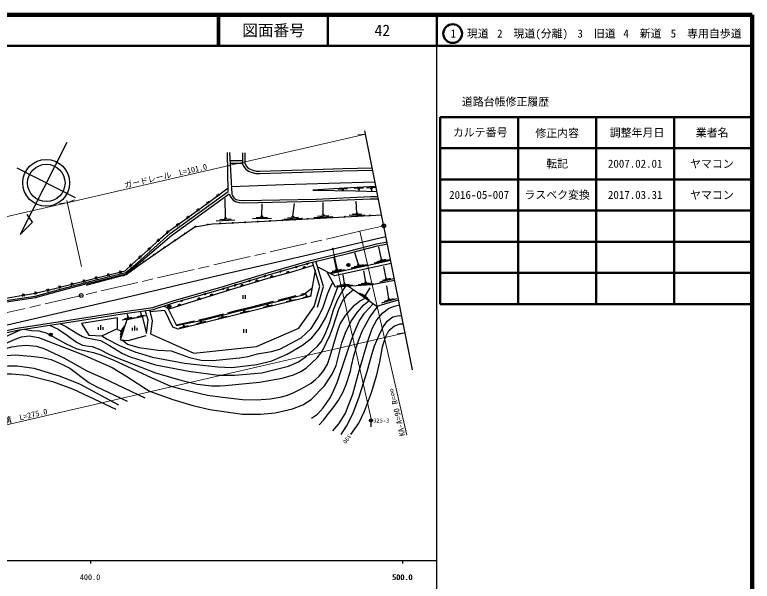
# Model space of a CAD drawing. Units: millimetres at full size, sheet at 1:1000; details may follow other scales. Extents: x 40000 to 680000, y 20000 to 380000.
# Drawn here: x 443728 to 680000, y 198357 to 380000 of the extents above; entities that cross this region are included whole.
import ezdxf
from ezdxf.enums import TextEntityAlignment as Align

# ---------------------------------------------------------------- set-up
doc = ezdxf.new("R2010")
doc.units = ezdxf.units.MM
doc.header["$LTSCALE"] = 1000
doc.header["$PDMODE"] = 32
doc.header["$PDSIZE"] = 500
doc.linetypes.add('CHAIN', pattern=[18.5, 12, -1.5, 3.5, -1.5])
doc.linetypes.add('DASHED', pattern=[7.5, 6, -1.5])
for name, color, linetype, lineweight in [('M-BGD', 7, 'Continuous', 25), ('M-BMK', 2, 'CHAIN', 13), ('M-BMK-OTRS', 5, 'Continuous', 25), ('M-BMK-SRVR', 3, 'Continuous', 25), ('M-STR-HTXT', 7, 'Continuous', 13), ('M-STR-STRC', 7, 'Continuous', 25), ('M-TTL', 2, 'Continuous', 140), ('M-TTL-BAND', 7, 'Continuous', 25), ('M-TTL-FRAM', 2, 'Continuous', 50), ('M-TTL-LINE', 7, 'Continuous', 50)]:
    doc.layers.add(name, color=color, linetype=linetype, lineweight=lineweight)
doc.layers.add('M-OTRS', color=6, linetype='Continuous')
doc.layers.add('M-TTL-TXT', color=7, linetype='Continuous')
doc.styles.add('ＭＳ ゴシック', font='')
doc.styles.get('ＭＳ ゴシック').set_extended_font_data('MS Gothic')

msp = doc.modelspace()

# ---------------------------------------------------------------- hatches: boundary and pattern name
at = {"layer": 'M-BGD'}
for points in [[(529406, 314107, -1), (529705, 314124, -0.41421), (529564, 313966, -0.41421)], [(533400, 314328, -1), (533699, 314344, -0.41421), (533558, 314186, -0.41421)], [(537394, 314549, -0.41421), (537535, 314707, -0.41421), (537693, 314566, -1)], [(541387, 314770, -0.41421), (541529, 314929, -0.41421), (541687, 314787, -1)], [(545381, 314992, -0.41421), (545523, 315150, -0.41421), (545681, 315009, -1)], [(549375, 315213, -0.41421), (549517, 315371, -0.41421), (549675, 315230, -1)], [(553369, 315441, -0.41421), (553510, 315600, -0.41421), (553668, 315458, -1)], [(557362, 315670, -0.41421), (557503, 315828, -0.41421), (557662, 315687, -1)], [(501518, 312035, -1), (501813, 312087, -0.41421), (501691, 311913, -0.41421)], [(505458, 312721, -1), (505754, 312773, -0.41421), (505632, 312599, -0.41421)], [(509432, 313099, -1), (509732, 313111, -0.41421), (509588, 312956, -0.41421)], [(513429, 313258, -1), (513728, 313270, -0.41421), (513584, 313115, -0.41421)], [(517424, 313447, -1), (517724, 313463, -0.41421), (517582, 313305, -0.41421)], [(521418, 313667, -1), (521718, 313683, -0.41421), (521576, 313525, -0.41421)], [(525412, 313887, -1), (525711, 313904, -0.41421), (525570, 313746, -0.41421)], [(498208, 309795, -1), (498456, 309965, -0.41421), (498417, 309756, -0.41421)], [(494902, 307544, -1), (495150, 307712, -0.41421), (495110, 307504, -0.41421)], [(491591, 305300, -1), (491839, 305468, -0.41421), (491799, 305260, -0.41421)], [(488294, 303035, -0.41421), (488332, 303244, -0.41421), (488541, 303206, -1)], [(485001, 300764, -0.41421), (485039, 300973, -0.41421), (485248, 300934, -1)], [(537116, 300160), (537717, 300334, -0.84072)], [(550129, 299755, -1), (551129, 299755, -0.41421), (550629, 299255, -0.41421)], [(481770, 298407, -1), (482011, 298586, -0.41421), (481980, 298376, -0.41421)], [(528528, 297670), (529129, 297845, -0.84072)], [(533620, 299147), (534221, 299321, -0.84072)], [(536040, 298624, -0.82183), (536988, 298909)], [(474507, 295401, -1), (474797, 295476, -0.41421), (474689, 295293, -0.41421)], [(478381, 296396, -1), (478671, 296471, -0.41421), (478563, 296288, -0.41421)], [(523500, 296172), (524099, 296355, -0.84072)], [(525692, 295731, -0.82183), (526649, 295988)], [(530771, 297095, -0.82183), (531728, 297352)], [(466758, 293410, -1), (467049, 293484, -0.41421), (466941, 293302, -0.41421)], [(470633, 294405, -1), (470923, 294480, -0.41421), (470815, 294297, -0.41421)], [(514014, 293274), (514613, 293457, -0.84072)], [(516110, 292861, -0.82183), (517058, 293150)], [(518614, 294680), (519213, 294863, -0.84072)], [(520891, 294321, -0.82183), (521839, 294610)], [(510239, 292121), (510837, 292304, -0.84072)], [(511618, 291474, -0.82183), (512564, 291769)], [(496920, 288290), (497522, 288462, -0.84072)], [(502293, 288563, -0.82183), (503238, 288858)], [(504356, 290422), (504957, 290595, -0.84072)], [(506338, 289826, -0.82183), (507284, 290121)], [(492772, 286436, -1), (493772, 286436, -0.41421), (493272, 285936, -0.41421)], [(495996, 286575, -0.82183), (496941, 286874)], [(454758, 277438, -1), (455758, 277438, -0.41421), (455258, 276938, -0.41421)]]:
    msp.add_hatch(color=256, dxfattribs=at).paths.add_polyline_path(points)
at = {"layer": 'M-STR-HTXT'}
msp.add_hatch(color=256, dxfattribs=at).paths.add_polyline_path([(545807, 305009, -0.41421), (545707, 304670, -0.41421), (545368, 304770, -1)])

# ---------------------------------------------------------------- linework, layer by layer
at = {"layer": 'M-BGD'}
for p, q in [((512130, 323316), (511859, 335839)), ((512543, 335879), (513280, 322544)), ((550305, 324151), (547311, 323957)), ((549177, 323777), (548478, 323732)), ((548828, 323755), (548840, 323564)), ((555463, 324384), (552467, 324240)), ((554329, 324029), (553630, 323996)), ((553979, 324012), (554006, 323462)), ((559456, 324576), (556460, 324432)), ((558322, 324222), (557623, 324188)), ((557972, 324205), (558013, 323352)), ((493540, 309876), (512130, 323316)), ((493979, 309268), (512415, 322596)), ((509385, 322035), (508396, 322182)), ((508817, 321614), (508964, 322603)), ((506170, 319654), (505181, 319804)), ((505600, 319235), (505750, 320223)), ((511256, 314833), (511163, 321037)), ((522913, 315440), (522950, 319330)), ((532840, 315378), (533390, 319480)), ((542529, 315915), (542530, 319770)), ((553364, 316403), (553060, 320220)), ((502949, 317282), (501961, 317431)), ((502380, 316862), (502530, 317851)), ((499729, 314909), (498740, 315059)), ((499160, 314490), (499309, 315478)), ((508297, 313959), (514289, 314268)), ((509477, 314380), (513072, 314566)), ((510836, 314811), (511675, 314854)), ((519932, 314644), (525930, 314796)), ((521122, 315034), (524721, 315126)), ((522493, 315429), (523332, 315450)), ((529884, 314494), (535875, 314825)), ((531062, 314919), (534657, 315118)), ((532420, 315355), (533259, 315402)), ((539574, 315030), (545564, 315363)), ((540752, 315456), (544346, 315656)), ((542110, 315892), (542949, 315939)), ((550874, 315764), (555873, 315843)), ((551869, 316080), (554869, 316127)), ((553014, 316398), (553714, 316409)), ((496480, 312565), (495494, 312734)), ((495903, 312156), (496071, 313142)), ((493251, 310265), (492254, 310334)), ((492718, 309801), (492787, 310798)), ((490256, 307633), (489256, 307667)), ((489739, 307151), (489773, 308150)), ((487332, 304903), (486332, 304938)), ((486815, 304421), (486849, 305420)), ((561239, 301549), (560358, 305560)), ((483821, 301755), (483880, 302753)), ((553840, 299925), (552671, 303693)), ((480868, 299081), (480884, 300081)), ((484350, 302225), (483351, 302284)), ((537717, 300334), (537116, 300160)), ((544846, 297030), (564166, 301270)), ((546847, 298390), (546033, 302098)), ((546161, 296346), (564352, 300338)), ((558925, 300427), (563809, 301499)), ((559838, 300934), (562768, 301577)), ((560897, 301474), (561580, 301624)), ((478047, 297230), (477195, 297754)), ((477360, 297066), (477883, 297918)), ((481376, 299572), (480376, 299589)), ((529129, 297845), (528528, 297670)), ((534221, 299321), (533620, 299147)), ((536040, 298624), (536988, 298909)), ((540697, 299189), (546161, 296346)), ((544533, 297268), (549417, 298340)), ((545446, 297776), (548376, 298419)), ((546505, 298315), (547188, 298465)), ((551527, 298803), (556411, 299875)), ((552439, 299310), (555369, 299954)), ((553498, 299850), (554182, 300000)), ((556175, 294243), (555513, 297912)), ((562761, 295435), (562008, 299271)), ((470266, 295372), (469414, 295895)), ((469579, 295208), (470102, 296060)), ((474157, 296301), (473305, 296825)), ((473469, 296137), (473993, 296989)), ((524099, 296355), (523500, 296172)), ((525692, 295731), (526649, 295988)), ((530771, 297095), (531728, 297352)), ((549388, 293835), (548942, 296619)), ((560706, 294372), (565075, 295450)), ((561515, 294850), (564136, 295496)), ((562455, 295360), (563067, 295511)), ((457959, 292235), (458468, 293096)), ((462518, 293404), (461658, 293913)), ((461833, 293228), (462343, 294089)), ((466393, 294397), (465533, 294906)), ((465708, 294221), (466218, 295082)), ((514613, 293457), (514014, 293274)), ((516110, 292861), (517058, 293150)), ((519213, 294863), (518614, 294680)), ((520891, 294321), (521839, 294610)), ((546929, 293086), (551920, 293386)), ((547909, 293445), (550903, 293625)), ((549039, 293814), (549737, 293856)), ((553715, 293494), (558706, 293794)), ((554695, 293853), (557690, 294033)), ((555825, 294222), (556524, 294264)), ((563577, 288894), (562895, 293099)), ((450871, 290492), (450020, 291017)), ((450182, 290329), (450708, 291180)), ((454763, 291412), (453913, 291937)), ((454075, 291249), (454601, 292100)), ((458644, 292411), (457783, 292920)), ((510837, 292304), (510239, 292121)), ((511618, 291474), (512564, 291769)), ((537175, 289922), (536954, 290823)), ((554157, 290799), (557404, 288463)), ((556061, 290020), (557560, 292415)), ((446912, 289773), (446102, 290359)), ((446213, 289661), (446800, 290471)), ((497522, 288462), (496920, 288290)), ((502293, 288563), (503238, 288858)), ((504957, 290595), (504356, 290422)), ((506338, 289826), (507284, 290121)), ((516781, 290140), (516781, 288940)), ((517581, 290140), (517581, 288940)), ((530643, 288009), (533557, 288724)), ((531689, 288575), (532369, 288742)), ((532029, 288658), (531904, 289167)), ((536082, 289345), (538412, 289917)), ((536903, 289855), (537447, 289989)), ((554946, 290526), (556895, 289125)), ((555833, 290184), (556288, 289857)), ((561344, 287620), (566145, 289016)), ((562220, 288187), (565101, 289025)), ((563241, 288796), (563913, 288992)), ((495996, 286575), (496941, 286874)), ((523409, 286232), (526322, 286948)), ((524454, 286798), (525134, 286965)), ((524794, 286881), (524680, 287345)), ((480049, 283053), (479873, 283947)), ((482860, 283115), (485825, 283574)), ((483426, 283385), (485204, 283660)), ((484080, 283668), (484495, 283733)), ((484287, 283701), (484150, 284590)), ((492839, 285735), (495541, 280320)), ((510257, 283311), (510170, 283668)), ((515908, 284390), (518821, 285105)), ((516953, 284956), (517633, 285123)), ((517293, 285039), (517187, 285459)), ((478179, 282197), (482104, 282967)), ((478917, 282587), (481273, 283049)), ((479774, 282999), (480324, 283107)), ((502065, 280990), (504979, 281706)), ((503110, 281556), (503790, 281723)), ((503450, 281639), (503366, 281984)), ((508872, 282662), (511786, 283378)), ((509917, 283228), (510597, 283395)), ((470573, 278942), (470573, 279842)), ((471323, 278942), (471323, 280442)), ((472073, 278942), (472073, 279842)), ((477776, 278615), (476635, 278990)), ((477608, 276565), (478856, 280366)), ((477629, 277400), (478378, 279681)), ((477688, 278349), (477863, 278881)), ((481452, 278709), (481452, 279609)), ((482202, 278709), (482202, 280209)), ((482952, 278709), (482952, 279609)), ((496516, 279627), (499429, 280343)), ((497561, 280193), (498241, 280360)), ((497901, 280276), (497790, 280798)), ((517032, 279188), (517032, 277988)), ((517832, 279188), (517832, 277988))]:
    msp.add_line(p, q, dxfattribs=at)
at = {"layer": 'M-BGD', "linetype": 'DASHED'}
for p, q in [((516664, 333171), (512692, 333171)), ((516664, 332271), (512742, 332271))]:
    msp.add_line(p, q, dxfattribs=at)
at = {"layer": 'M-BGD'}
for points in [[(516647, 335673), (516671, 332200), (517046, 331479), (517807, 330527), (518603, 329890), (519746, 329434), (520973, 329145), (522177, 329090), (529127, 329298), (539369, 329663), (548816, 329901), (558373, 330203)], [(517397, 335678), (517419, 332386), (517678, 331890), (518341, 331061), (518985, 330545), (519972, 330152), (521077, 329891), (522183, 329840), (529103, 330047), (539346, 330413), (548795, 330650), (558224, 330949)], [(513147, 324941), (530024, 325532), (544399, 325964), (559245, 326467)], [(432138, 287550), (445180, 289854), (449689, 290576), (454450, 291701), (469167, 295473), (479078, 297840), (481300, 299991), (486392, 304509), (490420, 308270), (493120, 310619), (498016, 314087), (506226, 320135), (512104, 324490)], [(559440, 324876), (549387, 324392), (539269, 323736), (552969, 323490), (559754, 323304)], [(512415, 322596), (512767, 321783), (513129, 321178), (513602, 320659), (514420, 320165), (515506, 319809), (516955, 319699), (540306, 320187), (557678, 321000), (560217, 320993)], [(513280, 322544), (513391, 322103), (513693, 321598), (514050, 321206), (514714, 320805), (515644, 320500), (516974, 320399), (540282, 320887), (557663, 321700), (560077, 321693)], [(466904, 293447), (479432, 296667), (484135, 300167), (490742, 304724), (496350, 308525), (501473, 312027), (507098, 313007), (515524, 313342), (533664, 314342), (549571, 315224), (561317, 315896)], [(293959, 280840), (303322, 279194), (307509, 278986), (313563, 278714), (323763, 278206), (332133, 279082), (342401, 280052), (356360, 281407), (361238, 281812), (364516, 282062), (372118, 282333), (380500, 282614), (392886, 282907), (409366, 283522), (414944, 284235), (419778, 284995), (430676, 286686), (442407, 288563), (450311, 289782), (458413, 291968), (468098, 294541), (479268, 297329), (483066, 300505), (493540, 309876)], [(293889, 280446), (303277, 278796), (307490, 278586), (313544, 278314), (323774, 277805), (332173, 278684), (342439, 279654), (356396, 281009), (361270, 281413), (364538, 281662), (372132, 281934), (380511, 282214), (392898, 282507), (409399, 283123), (415001, 283839), (419840, 284600), (430738, 286291), (442469, 288168), (450394, 289390), (458516, 291582), (468197, 294154), (479454, 296963), (483325, 300201), (493979, 309268)], [(301759, 267995), (322184, 267044), (338028, 266436), (348293, 266713), (366993, 267345), (384999, 269050), (392210, 269873), (403852, 271548), (412760, 272856), (422658, 274882), (435148, 277449), (444488, 279457), (464485, 282633), (477435, 284665), (487930, 286168), (494768, 288349), (509439, 292556), (525924, 297593), (538093, 301120), (550694, 304190), (559774, 306520), (562986, 307163)], [(305905, 269853), (327172, 268555), (336550, 268055), (340646, 268087), (350334, 268535), (373672, 269712), (386864, 270794), (388888, 271029), (406984, 273850), (425579, 277016), (438023, 279839), (479514, 289398), (510562, 296839), (536251, 302688), (562636, 308909)], [(301691, 267347), (322156, 266394), (338025, 265786), (348313, 266063), (367035, 266696), (385067, 268404), (392293, 269228), (403945, 270905), (412873, 272216), (422788, 274245), (435282, 276813), (444608, 278818), (464586, 281991), (477532, 284023), (488076, 285532), (494957, 287726), (509623, 291933), (526110, 296970), (538261, 300492), (550852, 303560), (559919, 305886), (563113, 306526)], [(486890, 285362), (487703, 281869), (487191, 277691), (501092, 271488), (521163, 273634), (534773, 279544), (539679, 286473), (541514, 292834), (539143, 300707)], [(540704, 286237), (542609, 292841), (540164, 300956)], [(539936, 298073), (538488, 289627), (496077, 279211), (494366, 279788), (491850, 285167), (487041, 284713)], [(492907, 285599), (501643, 288360), (513952, 292202), (524188, 295327), (532544, 297571), (539460, 299654)], [(543751, 297600), (546340, 292750), (558147, 293460), (565437, 294919)], [(478170, 275732), (479898, 274359), (483503, 273345), (489665, 272462), (493848, 272193), (499709, 270060), (503398, 269196), (507193, 269144), (515714, 270035), (518552, 270459), (521492, 271280), (525978, 271992), (528678, 272814), (535474, 276434), (538724, 279413), (541087, 283128), (542533, 286263), (544076, 290721), (545095, 293173), (545670, 294005)], [(550672, 293010), (559701, 286515), (566711, 288553)], [(454858, 280446), (457646, 279213), (460671, 277113), (463482, 275015), (465407, 274103), (466715, 273844), (468580, 273616), (470988, 272709), (474034, 271102), (476576, 269976), (488821, 265136), (496911, 262802), (502152, 261587), (506857, 261028), (509517, 261034), (511124, 261118), (522099, 262230), (529388, 263474), (532989, 264535), (535400, 265627), (537225, 266829), (540621, 269987), (542284, 272251), (544685, 277201), (545745, 279976), (547511, 285597), (548762, 288148), (550236, 290225), (552203, 291909)], [(458197, 280976), (460314, 279928), (463408, 278041), (465443, 276874), (466675, 276426), (471206, 275546), (474119, 274002), (478239, 271375), (480744, 270314), (488810, 267771), (499480, 265676), (508955, 264422), (514266, 264422), (522917, 265169), (531416, 267344), (534682, 268698), (537212, 270537), (540730, 273685), (541878, 275073), (543185, 277607), (544629, 281355), (545878, 285369), (547084, 288590), (548470, 291023), (549827, 292959)], [(471673, 277061), (473333, 275974), (477245, 273995), (482214, 271948), (487853, 270190), (498163, 268281), (508779, 267059), (513263, 266939), (521248, 267825), (526131, 269079), (531019, 271164), (535947, 274063), (538855, 276452), (541291, 279334), (543247, 282713), (545220, 287169), (547217, 292802)], [(495541, 280320), (504820, 282294), (515178, 284954), (520912, 286395), (536171, 290244), (538946, 292296)], [(439415, 273953), (443828, 275994), (445877, 276735), (448302, 277037), (451304, 276516), (465482, 271075), (474894, 266888), (479271, 264226), (486852, 259312), (494388, 256688), (500830, 254667), (506176, 253477), (516695, 251980), (522450, 251914), (527159, 252314), (532710, 253641), (536023, 254923), (538641, 256648), (542949, 261038), (545379, 264747), (546696, 267575), (548543, 274852), (549655, 277959), (551537, 281734), (553555, 284636), (555582, 287000), (557214, 288304)], [(446691, 279149), (449058, 278804), (451478, 278642), (453760, 278040), (459993, 274591), (463630, 272899), (468910, 271655), (471348, 270961), (475511, 269234), (487465, 263650), (493414, 261056), (496459, 260139), (505467, 258072), (510249, 257354), (516712, 256638), (521276, 256512), (525593, 256827), (528740, 257421), (530780, 257965), (532670, 258637), (535730, 260192), (538729, 261902), (540107, 263022), (541259, 264152), (542605, 265875), (543903, 267949), (544741, 270526), (545967, 274508), (547080, 278416), (548029, 280856), (549775, 283664), (552587, 286904), (554190, 288195), (556014, 289167)], [(491274, 286552), (491742, 286478), (492350, 286287), (492776, 285932), (492839, 285735)], [(538820, 250614), (540696, 251888), (542579, 253977), (544782, 257129), (545954, 259587), (546979, 262098), (547879, 264606), (549311, 268836), (550440, 272352), (552118, 277271), (554112, 281768), (555808, 284275), (558570, 287328)], [(541285, 248554), (542746, 250130), (543953, 251698), (546059, 254379), (547410, 256388), (548910, 259084), (549872, 261402), (551276, 265701), (551567, 267384), (552344, 270652), (553055, 273240), (553924, 275804), (555177, 278745), (557503, 283065), (560128, 286639)], [(545609, 246604), (547604, 248813), (549531, 252078), (552049, 258321), (554095, 265821), (556922, 275619), (558203, 279354), (559700, 282145), (561688, 284378), (563454, 285785), (565331, 286567), (567020, 287014)], [(477600, 275773), (479729, 282257), (484521, 283196), (485982, 277811), (486515, 282156), (485463, 285158)], [(548270, 245443), (549972, 248074), (552038, 252075), (554074, 257458), (556624, 265593), (558104, 271105), (559005, 273851), (560430, 277306), (561613, 279694), (563074, 281762), (564900, 283171), (566885, 283550), (567729, 283472)], [(338510, 260838), (352695, 260966), (363323, 261081), (373096, 261761), (386873, 262508), (407897, 269031), (428068, 269999), (442037, 277341), (445604, 278976)], [(551365, 245464), (553945, 249021), (555768, 252941), (557969, 258828), (559745, 264592), (560690, 268719), (561555, 273477), (562523, 276624), (563605, 278742), (565368, 280296), (567189, 280933), (568251, 280864)], [(397804, 265899), (402197, 265969), (407395, 266686), (414304, 267159), (422229, 267645), (430433, 269632), (440119, 272806), (442751, 273548), (444923, 273836), (447545, 274070), (450708, 273770), (453093, 273022), (459460, 269959), (466836, 265824), (472196, 263523), (485377, 257151)], [(441116, 270778), (443896, 270968), (448865, 270577), (452555, 270145), (455383, 269441), (459189, 267793), (461385, 266667), (467431, 262129), (469855, 260778), (479701, 256136)], [(357002, 251441), (369502, 254202), (377614, 256787), (380363, 257568), (384680, 258383), (389101, 258920), (397952, 259720), (402921, 260028), (414126, 260859), (417300, 261371), (420237, 262095), (425925, 263918), (430455, 265625), (434667, 266590), (438776, 267235), (441594, 267476), (444491, 267476), (449803, 266672), (457966, 264176), (464454, 261691), (476927, 254924)], [(366253, 248629), (370883, 249992), (374313, 251238), (380678, 253371), (383869, 254306), (388197, 255237), (392048, 255926), (397392, 256676), (410223, 257364), (414584, 258135), (419517, 259657), (424241, 261477), (431063, 263321), (436256, 264371), (439858, 264868), (442680, 264868), (447670, 264451), (455842, 262359), (462225, 260065), (476119, 253489)]]:
    msp.add_lwpolyline(points, dxfattribs=at)
at = {"layer": 'M-BGD', "linetype": 'DASHED'}
for points in [[(495403, 280597), (504751, 282586), (515104, 285245), (520839, 286686), (536806, 290714)], [(477600, 275773), (480037, 275596), (485853, 277106)]]:
    msp.add_lwpolyline(points, dxfattribs=at)
at = {"layer": 'M-BGD'}
msp.add_lwpolyline([(465129, 280983), (467478, 277258), (471673, 277061), (476695, 279435), (476695, 282792)], close=True, dxfattribs=at)
for centre, radius in [((529556, 314116), 150), ((533550, 314336), 150), ((537543, 314557), 150), ((541537, 314779), 150), ((545531, 315000), 150), ((549525, 315222), 150), ((553518, 315450), 150), ((557512, 315678), 150), ((501665, 312061), 150), ((505606, 312747), 150), ((509582, 313105), 150), ((513578, 313264), 150), ((517574, 313455), 150), ((521568, 313675), 150), ((525562, 313895), 150), ((498332, 309880), 150), ((495026, 307628), 150), ((491715, 305384), 150), ((488417, 303120), 150), ((485125, 300849), 150), ((550629, 299755), 500), ((481891, 298496), 150), ((474652, 295438), 150), ((478526, 296434), 150), ((466904, 293447), 150), ((470778, 294443), 150), ((493272, 286436), 500), ((455258, 277438), 500)]:
    msp.add_circle(centre, radius, dxfattribs=at)
for centre, radius, start, end in [((537401, 300300), 318, 206.058, 6.27573), ((528813, 297810), 318, 206.058, 6.27573), ((533905, 299286), 318, 206.058, 6.27573), ((536542, 298673), 505, 27.93309, 185.59128), ((523783, 296316), 318, 206.87872, 7.09645), ((526195, 295765), 505, 26.20035, 183.85854), ((531275, 297129), 505, 26.20035, 183.85854), ((514298, 293418), 318, 206.87872, 7.09645), ((516613, 292912), 505, 28.14991, 185.8081), ((518898, 294823), 318, 206.87872, 7.09645), ((521393, 294372), 505, 28.14991, 185.8081), ((510522, 292265), 318, 206.87872, 7.09645), ((512120, 291528), 505, 28.50505, 186.16324), ((497206, 288428), 318, 205.89459, 6.11232), ((502795, 288617), 505, 28.50505, 186.16324), ((504642, 290561), 318, 205.89459, 6.11232), ((506841, 289880), 505, 28.50505, 186.16324), ((496498, 286631), 505, 28.7085, 186.36669)]:
    msp.add_arc(centre, radius, start, end, dxfattribs=at)
at = {"layer": 'M-BMK'}
for p, q in [((554315, 310564), (561952, 312324)), ((435399, 283153), (554315, 310564))]:
    msp.add_line(p, q, dxfattribs=at)
at = {"layer": 'M-BMK-OTRS'}
msp.add_line((571189, 266189), (555865, 342734), dxfattribs=at)
at = {"layer": 'M-BMK-SRVR'}
for p, q in [((460427, 338991), (445412, 309571)), ((463188, 321302), (444483, 330849)), ((449463, 313535), (447686, 315953)), ((445412, 309571), (449463, 313535))]:
    msp.add_line(p, q, dxfattribs=at)
for centre, radius in [((453798, 326095), 7500), ((453835, 326075), 6000), ((561952, 312324), 600), ((464983, 289972), 600)]:
    msp.add_circle(centre, radius, dxfattribs=at)
at = {"layer": 'M-OTRS'}
msp.add_point((561952, 312324), dxfattribs=at)
at = {"layer": 'M-STR-HTXT'}
for p, q in [((556061, 341753), (553615, 341540)), ((460547, 319736), (458101, 319523)), ((460380, 320490), (465070, 299270)), ((460547, 319736), (462839, 320615)), ((569380, 245210), (554315, 310564)), ((545588, 304889), (557865, 250404)), ((568826, 277991), (566380, 277778))]:
    msp.add_line(p, q, dxfattribs=at)
for points in [[(556061, 341753), (428661, 312386), (425074, 311484), (421528, 310622), (417619, 309717), (413943, 308911), (408909, 307876), (405042, 307135), (398551, 305994), (391977, 304971), (386412, 304207), (377600, 303188), (367530, 302307), (358931, 301794), (351644, 301529), (342956, 301418), (334464, 301524), (323959, 301949), (316667, 302436), (307137, 303310), (297950, 304410)], [(568826, 277991), (443890, 249192), (440681, 248385), (436533, 247376), (431905, 246306), (427450, 245329), (421574, 244121), (416787, 243203), (409177, 241866), (401398, 240654), (394566, 239716), (384165, 238514), (372300, 237476), (362048, 236864), (353238, 236544), (342965, 236413), (332744, 236541), (320480, 237037), (311533, 237634), (300304, 238664), (289404, 239969)]]:
    msp.add_lwpolyline(points, dxfattribs=at)
msp.add_circle((545588, 304889), 250, dxfattribs=at)
at = {"layer": 'M-STR-STRC'}
msp.add_line((557865, 247904), (557865, 250404), dxfattribs=at)
msp.add_circle((557865, 249904), 500, dxfattribs=at)
at = {"layer": 'M-TTL'}
for p, q in [((680000, 380000), (40000, 380000)), ((680000, 20000), (680000, 380000))]:
    msp.add_line(p, q, dxfattribs=at)
at = {"layer": 'M-TTL-BAND'}
for p, q in [((579000, 20000), (579000, 370000)), ((40000, 205000), (579000, 205000)), ((468000, 205000), (468000, 204000)), ((568000, 205000), (568000, 204000))]:
    msp.add_line(p, q, dxfattribs=at)
at = {"layer": 'M-TTL-FRAM'}
for p, q in [((580000, 347197), (580000, 287197)), ((580000, 347197), (680000, 347197)), ((580000, 287197), (680000, 287197))]:
    msp.add_line(p, q, dxfattribs=at)
at = {"layer": 'M-TTL-LINE'}
for p, q in [((508747, 380000), (508747, 370000)), ((509247, 380000), (509247, 370000)), ((543997, 380000), (543997, 370000)), ((579000, 380000), (579000, 370000)), ((40000, 370000), (680000, 370000)), ((605000, 347197), (605000, 287197)), ((630000, 347197), (630000, 287197)), ((655000, 347197), (655000, 287197)), ((580000, 337197), (680000, 337197)), ((580000, 327197), (680000, 327197)), ((580000, 317197), (680000, 317197)), ((580000, 307197), (680000, 307197)), ((580000, 297197), (680000, 297197))]:
    msp.add_line(p, q, dxfattribs=at)
msp.add_circle((584031, 373958), 3000, dxfattribs=at)

# ---------------------------------------------------------------- texts
at = {"layer": 'M-BGD', "style": 'ＭＳ ゴシック'}
msp.add_text('390', height=1320, rotation=234.047, dxfattribs=at).set_placement((550250, 243940), align=Align.MIDDLE_CENTER)
at = {"layer": 'M-STR-HTXT', "style": 'ＭＳ ゴシック'}
for s, p in [('ガードレール\u3000L=101.0', (492396, 326918)), ('側\u3000溝\u3000L=275.0', (444997, 249288))]:
    msp.add_text(s, height=1833, rotation=12.981, dxfattribs=at).set_placement(p, align=Align.BOTTOM_CENTER)
msp.add_text('KA-A=90 R=∞', height=1833, rotation=102.981, dxfattribs=at).set_placement((569380, 245210), align=Align.BOTTOM_LEFT)
at = {"layer": 'M-STR-STRC', "style": 'ＭＳ ゴシック'}
msp.add_text('325-3', height=1320, dxfattribs=at).set_placement((558565, 249904), align=Align.MIDDLE_LEFT)
at = {"layer": 'M-TTL-BAND', "style": 'ＭＳ ゴシック'}
for s, p in [('400.0', (467844, 198195)), ('500.0', (567844, 198195)), ('500.0', (568000, 198195))]:
    msp.add_text(s, height=1833, dxfattribs=at).set_placement(p, align=Align.BOTTOM_CENTER)
at = {"layer": 'M-TTL-TXT', "style": 'ＭＳ ゴシック'}
for s, height, p in [('図面番号', 3666, (526622, 375000)), ('42', 3666, (561497, 375000)), ('1\u3000現道', 2566, (589448, 373958)), ('2\u3000現道(分離)', 2566, (609619, 373958)), ('3\u3000旧道', 2566, (630121, 373958)), ('4\u3000新道', 2566, (644824, 373958)), ('5\u3000専用自歩道', 2566, (665228, 373958)), ('道路台帳修正履歴', 2566, (600968, 352113)), ('カルテ番号', 2566, (592839, 342277)), ('修正内容', 2566, (617509, 342023)), ('調整年月日', 2566, (643089, 342197)), ('業者名', 2566, (667134, 342197)), ('転記', 2566, (617500, 332245)), ('2007.02.01', 2566, (642500, 332245)), ('ヤマコン', 2566, (667077, 332189)), ('ラスベク変換', 2566, (617500, 322245)), ('2016-05-007', 2566, (592500, 322245)), ('2017.03.31', 2566, (642500, 322245)), ('ヤマコン', 2566, (667077, 322189))]:
    msp.add_text(s, height=height, dxfattribs=at).set_placement(p, align=Align.MIDDLE_CENTER)

doc.saveas('drawing.dxf')
